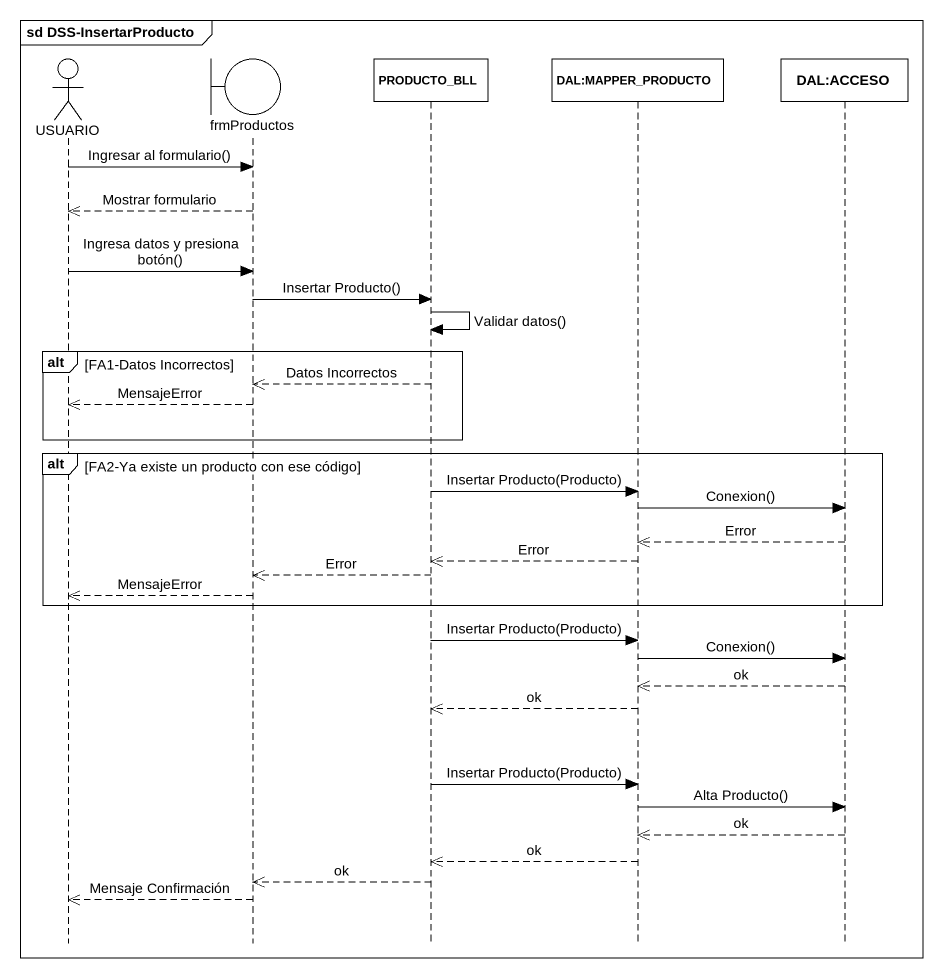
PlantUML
@startuml
mainframe sd DSS-InsertarProducto
hide footbox
actor USUARIO
boundary frmProductos
participant PRODUCTO_BLL
participant "DAL:MAPPER_PRODUCTO" as DAL_MAPPER_PRODUCTO
participant "DAL:ACCESO" as DAL_ACCESO

USUARIO -> frmProductos : Ingresar al formulario()
frmProductos -->> USUARIO : Mostrar formulario
USUARIO -> frmProductos : Ingresa datos y presiona botón()
frmProductos -> PRODUCTO_BLL : Insertar Producto()
PRODUCTO_BLL -> PRODUCTO_BLL : Validar datos()
alt FA1-Datos Incorrectos
  PRODUCTO_BLL -->> frmProductos : Datos Incorrectos
  frmProductos -->> USUARIO : MensajeError
end
alt FA2-Ya existe un producto con ese código
  PRODUCTO_BLL -> DAL_MAPPER_PRODUCTO : Insertar Producto(Producto)
  DAL_MAPPER_PRODUCTO -> DAL_ACCESO : Conexion()
  DAL_ACCESO -->> DAL_MAPPER_PRODUCTO : Error
  DAL_MAPPER_PRODUCTO -->> PRODUCTO_BLL : Error
  PRODUCTO_BLL -->> frmProductos : Error
  frmProductos -->> USUARIO : MensajeError
end
PRODUCTO_BLL -> DAL_MAPPER_PRODUCTO : Insertar Producto(Producto)
DAL_MAPPER_PRODUCTO -> DAL_ACCESO : Conexion()
DAL_ACCESO -->> DAL_MAPPER_PRODUCTO : ok
DAL_MAPPER_PRODUCTO -->> PRODUCTO_BLL : ok
PRODUCTO_BLL -> DAL_MAPPER_PRODUCTO : Insertar Producto(Producto)
DAL_MAPPER_PRODUCTO -> DAL_ACCESO : Alta Producto()
DAL_ACCESO -->> DAL_MAPPER_PRODUCTO : ok
DAL_MAPPER_PRODUCTO -->> PRODUCTO_BLL : ok
PRODUCTO_BLL -->> frmProductos : ok
frmProductos -->> USUARIO : Mensaje Confirmación
@enduml
